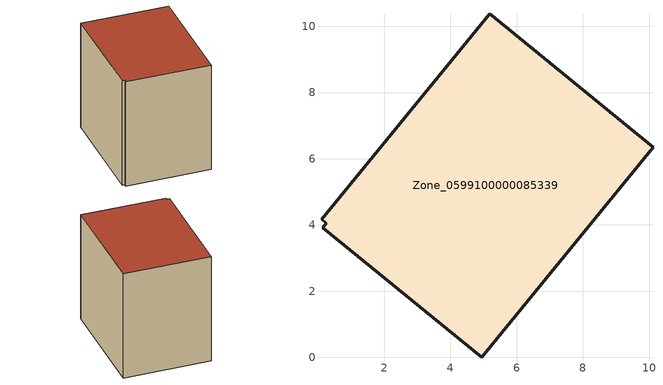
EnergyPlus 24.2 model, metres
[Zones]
Zone_0599100000085339
 floor ground (C_G): 10.12,6.34 4.94,0 0.15,3.92 0.25,4.06 0.11,4.18 5.19,10.38 z0
 wall outside (C_F): 10.12,6.34 5.19,10.38 0.11,4.18 0.25,4.06 0.15,3.92 4.94,0 10.12,6.34 z0:8.31
 roof outside (C_R): 4.94,0 10.12,6.34 5.19,10.38 0.11,4.18 0.25,4.06 0.15,3.92 z8.31
[BUILDING]
Pand.0599100000085339: North Axis=0; Terrain=City; Loads Convergence Tolerance Value=0.04; Temperature Convergence Tolerance Value=0.4; Solar Distribution=FullExterior; Maximum Number of Warmup Days=25; Minimum Number of Warmup Days=1
[Site:Location]
Rotterdam.The.Hague.AP_ZH_NLD Design_Conditions: Latitude=51.96; Longitude=4.45; Time Zone=1; Elevation=-4.5
[SITE:GROUNDTEMPERATURE:BUILDINGSURFACE]
18, 18, 18, 18, 18, 18, 18, 18, 18, 18, 18, 18
[MATERIAL] Thermal Absorptance=0.9; Solar Absorptance=0.7; Visible Absorptance=0.7
Name | Roughness | Thickness | Conductivity | Density | Specific Heat
G.TC.1946-1964 | MediumSmooth | 0.15 | 1 | 540 | 1210
F.TC.1946-1964 | Rough | 0.3 | 0.857143 | 1920 | 840
R.TC.1946-1964 | MediumRough | 0.2 | 0.235294 | 1500 | 1000
[CONSTRUCTION]
C_G: G.TC.1946-1964
C_F: F.TC.1946-1964
C_R: R.TC.1946-1964
[ZONE]
Zone_0599100000085339: Type=1; Multiplier=1; Ceiling Height=Autocalculate; Volume=Autocalculate; Floor Area=autocalculate; Part of Total Floor Area=Yes
[ZONEINFILTRATION:DESIGNFLOWRATE]
Infil_Zone_0599100000085339: Zone or ZoneList or Space or SpaceList=Zone_0599100000085339; Schedule=AlwaysOn; Design Flow Rate Calculation Method=Flow/Area; Flow Rate per Floor Area=0.003; Constant Term Coefficient=1; Temperature Term Coefficient=0; Velocity Term Coefficient=0; Velocity Squared Term Coefficient=0
[HVACTEMPLATE:ZONE:IDEALLOADSAIRSYSTEM]
Zone_0599100000085339: Maximum Heating Supply Air Temperature=50; Minimum Cooling Supply Air Temperature=13; Maximum Heating Supply Air Humidity Ratio=0.0156; Minimum Cooling Supply Air Humidity Ratio=0.0077; Heating Limit=NoLimit; Cooling Limit=NoLimit; Dehumidification Control Type=ConstantSensibleHeatRatio; Cooling Sensible Heat Ratio=0.7; Dehumidification Setpoint=60; Humidification Control Type=None; Humidification Setpoint=30; Outdoor Air Method=None; Outdoor Air Flow Rate per Person=0.00944; Outdoor Air Flow Rate per Zone Floor Area=0; Outdoor Air Flow Rate per Zone=0; Demand Controlled Ventilation Type=None; Outdoor Air Economizer Type=NoEconomizer; Heat Recovery Type=None; Sensible Heat Recovery Effectiveness=0.7; Latent Heat Recovery Effectiveness=0.65
[ZONECONTROL:THERMOSTAT]
ThermostatControl_Zone_0599100000085339: Zone or ZoneList=Zone_0599100000085339; Control Type Schedule=DualSetpointControlType; Control 1=Thermostat_Zone_0599100000085339; Temperature Difference Between Cutout And Setpoint=0
[THERMOSTATSETPOINT:DUALSETPOINT]
Thermostat_Zone_0599100000085339: Heating Setpoint Temperature Schedule=HeatingSetpoint_Zone_0599100000085339; Cooling Setpoint Temperature Schedule=CoolingSetpoint_Zone_0599100000085339
[SCHEDULE:COMPACT]
HeatingSetpoint_Zone_0599100000085339: Through: 12/31, For: AllDays, Until: 24:00, 21
CoolingSetpoint_Zone_0599100000085339: Through: 12/31, For: AllDays, Until: 24:00, 24
DualSetpointControlType: Through: 12/31, For: AllDays, Until: 24:00, 4
AlwaysOn: Through: 12/31, For: AllDays, Until: 24:00, 1
